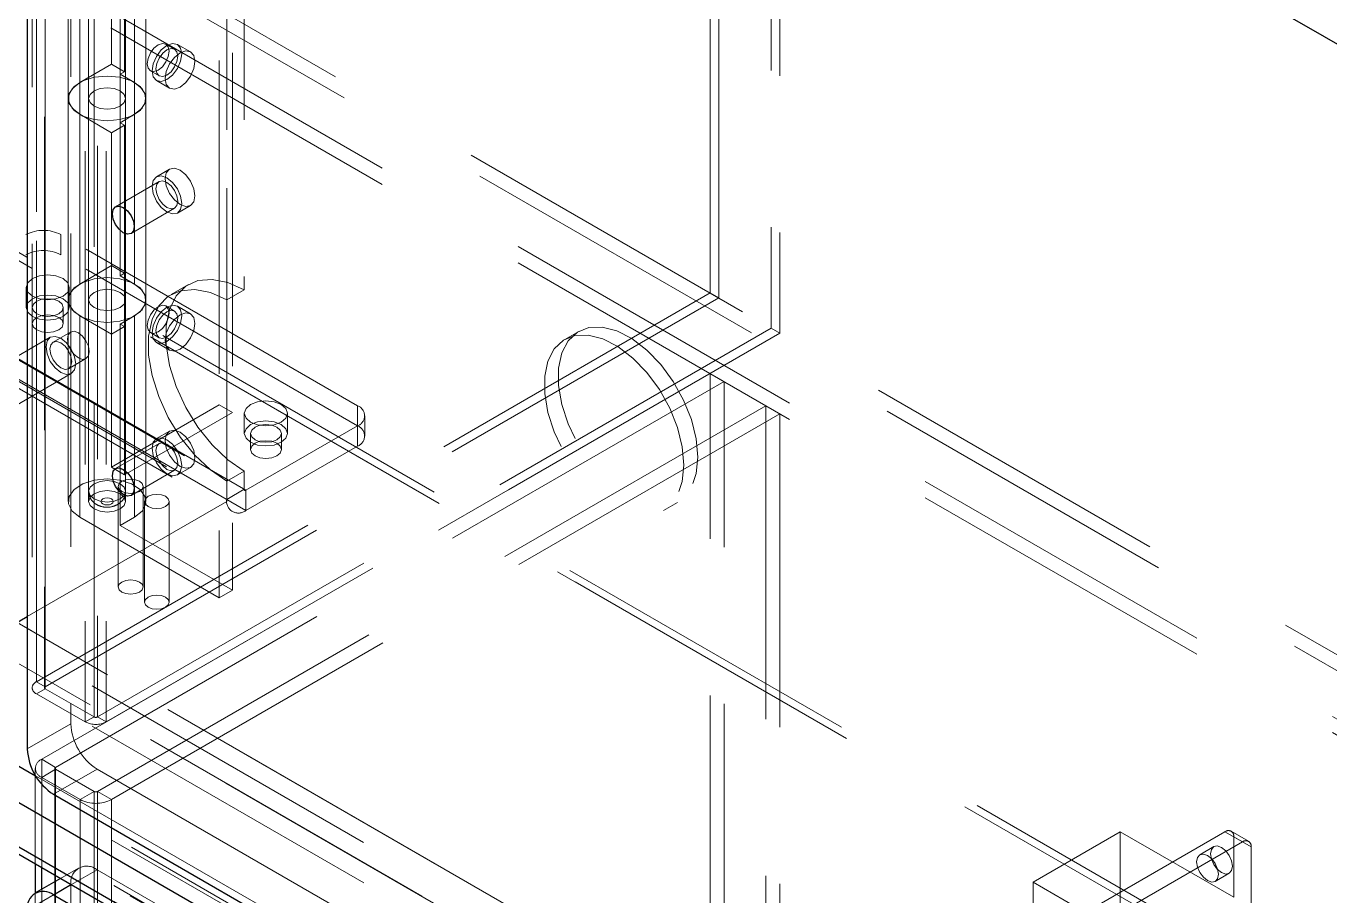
# Model space of a CAD drawing. Header units: millimetres. Extents: x 108 to 5832, y 144 to 4056.
# Drawn here: x 4855.3 to 4961, y 2734.7 to 2805.2 of the extents above; entities that cross this region are included whole.
import ezdxf

# ---------------------------------------------------------------- set-up
doc = ezdxf.new("R2010")
doc.units = ezdxf.units.MM
doc.header["$LTSCALE"] = 20
doc.linetypes.add('HIDDEN', pattern=[1.905, 1.27, -0.635])

msp = doc.modelspace()

# ---------------------------------------------------------------- linework, layer by layer
at = {"color": 1, "linetype": 'HIDDEN', "lineweight": 18}
for p, q in [((5316.36, 2519.71), (4135.49, 3201.41)), ((5317.36, 2519.81), (4136.49, 3201.51)), ((5317.77, 2518.89), (4136.91, 3200.59)), ((5290.9, 2505.01), (4110.04, 3186.71)), ((5289.49, 2502.56), (4108.62, 3184.26)), ((5317.77, 2489.49), (4136.91, 3171.2)), ((5316.36, 2487.05), (4135.49, 3168.75)), ((5344.64, 2472.35), (4180.75, 3144.25)), ((5344.64, 2469.08), (4180.75, 3140.99)), ((4363.46, 3099.54), (5280.16, 2570.34)), ((4364.17, 3097.82), (5280.16, 2569.03)), ((5280.16, 2565.11), (4364.17, 3093.9)), ((5280.16, 2563.81), (4363.46, 3093)), ((5214.25, 2536.05), (4302.79, 3062.23)), ((4302.93, 3062.47), (5214.4, 2536.3)), ((4302.79, 3058.63), (5214.25, 2532.46)), ((5214.4, 2531.07), (4302.23, 3057.65)), ((4302.83, 3058.54), (5214.3, 2532.37)), ((5214.4, 2532.38), (4302.93, 3058.55)), ((4910.76, 2783.59), (4910.76, 2906.07)), ((4911.47, 2783.18), (4911.47, 2905.66)), ((4915.71, 2903.21), (4915.71, 2780.73)), ((4916.42, 2902.8), (4916.42, 2780.32)), ((4856.18, 2752.07), (4856.18, 2874.55)), ((4856.82, 2874.06), (4856.82, 2751.58)), ((4856.88, 2751.66), (4856.88, 2874.15)), ((4856.88, 2873.98), (4856.88, 2751.5)), ((4860.84, 2749.22), (4860.84, 2871.7)), ((4861.12, 2871.7), (4861.12, 2749.22)), ((4860.13, 2871.29), (4860.13, 2748.81)), ((4861.83, 2871.29), (4861.83, 2748.81)), ((4858.97, 2864.61), (4858.97, 2748.67)), ((4855.82, 2863.76), (4855.82, 2751.58)), ((4856.18, 2864.02), (4856.18, 2751.09)), ((4860.4, 2847.53), (4860.4, 2767.51)), ((4863.4, 2767.51), (4863.4, 2847.53)), ((4872.05, 2841.14), (4872.05, 2759.49)), ((4870.99, 2840.53), (4870.99, 2758.87)), ((4871.59, 2766.69), (4871.59, 2823.84)), ((4873, 2823.03), (4873, 2783.83)), ((4871.59, 2822.21), (4871.59, 2783.02)), ((4858.75, 2815.68), (4858.75, 2799.35)), ((4860.4, 2815.68), (4860.4, 2799.35)), ((4863.4, 2799.35), (4863.4, 2815.68)), ((4865.05, 2799.35), (4865.05, 2815.68)), ((4859.68, 2798.07), (4859.68, 2814.4)), ((4862.96, 2797.39), (4862.96, 2813.72)), ((4863.32, 2813.52), (4863.32, 2801.52)), ((4864.13, 2814.4), (4864.13, 2798.07)), ((4862.26, 2812.91), (4862.26, 2802.13)), ((4867.37, 2803.35), (4866.66, 2803.76)), ((4868.66, 2803.13), (4867.6, 2803.74)), ((4862.26, 2802.13), (4859.68, 2800.64)), ((4862.26, 2802.13), (4863.32, 2801.52)), ((4863.32, 2801.52), (4862.96, 2801.31)), ((4862.96, 2801.31), (4864.13, 2800.64)), ((4865.41, 2801.6), (4866.12, 2801.19)), ((4859.68, 2800.64), (4859.68, 2784.31)), ((4864.13, 2784.31), (4864.13, 2800.64)), ((4865.9, 2800.8), (4866.96, 2800.19)), ((4858.75, 2799.35), (4858.75, 2783.02)), ((4860.4, 2799.35), (4860.4, 2783.02)), ((4863.4, 2783.02), (4863.4, 2799.35)), ((4865.05, 2783.02), (4865.05, 2799.35)), ((4862.26, 2796.58), (4859.68, 2798.07)), ((4862.96, 2797.39), (4864.13, 2798.07)), ((4862.26, 2796.58), (4863.32, 2797.19)), ((4863.32, 2797.19), (4862.96, 2797.39)), ((4862.96, 2797.39), (4862.96, 2784.98)), ((4863.32, 2780.86), (4863.32, 2797.19)), ((4862.26, 2780.25), (4862.26, 2796.58)), ((4866.96, 2793.62), (4865.9, 2793.01)), ((4866.12, 2792.62), (4862.59, 2790.58)), ((4863.84, 2788.41), (4867.37, 2790.45)), ((4867.6, 2790.06), (4868.66, 2790.67)), ((4882.2, 2774.44), (4858.15, 2788.32)), ((4858.15, 2786.69), (4858.15, 2788.32)), ((4882.2, 2772.81), (4858.15, 2786.69)), ((4859.68, 2784.31), (4862.26, 2785.8)), ((4862.26, 2785.8), (4863.32, 2785.18)), ((4862.96, 2784.98), (4863.32, 2785.18)), ((4862.96, 2784.98), (4864.13, 2784.31)), ((4855.34, 2784.04), (4855.34, 2782.4)), ((4858.84, 2782.4), (4858.84, 2784.04)), ((4868.5, 2784.28), (4867.09, 2783.46)), ((4873, 2767.67), (4846.13, 2783.18)), ((4846.18, 2783.09), (4873.05, 2767.58)), ((4873.15, 2767.59), (4846.28, 2783.1)), ((4856.18, 2752.07), (4910.76, 2783.59)), ((4856.88, 2751.66), (4911.47, 2783.18)), ((4858.75, 2783.02), (4858.75, 2766.69)), ((4860.4, 2783.02), (4860.4, 2766.69)), ((4863.4, 2766.69), (4863.4, 2783.02)), ((4865.05, 2766.69), (4865.05, 2783.02)), ((4871.59, 2783.02), (4873, 2783.83)), ((4910.76, 2783.59), (4911.47, 2783.18)), ((4871.59, 2766.85), (4844.72, 2782.36)), ((4844.72, 2782.2), (4871.59, 2766.69)), ((4855.84, 2782.4), (4855.84, 2781.1)), ((4858.34, 2781.1), (4858.34, 2782.4)), ((4867.37, 2782.12), (4866.66, 2782.53)), ((4868.66, 2781.9), (4867.6, 2782.51)), ((4845.18, 2781.35), (4872.05, 2765.84)), ((4873.15, 2765.95), (4846.28, 2781.46)), ((4859.68, 2765.4), (4859.68, 2781.74)), ((4859.68, 2781.74), (4862.26, 2780.25)), ((4862.26, 2780.25), (4863.32, 2780.86)), ((4864.13, 2781.74), (4862.96, 2781.06)), ((4862.96, 2781.06), (4863.32, 2780.86)), ((4862.96, 2764.73), (4862.96, 2781.06)), ((4863.32, 2780.86), (4863.32, 2768.85)), ((4864.13, 2781.74), (4864.13, 2765.4)), ((4857.3, 2780), (4842.03, 2771.18)), ((4858.94, 2780.42), (4857.53, 2779.61)), ((4915.71, 2780.73), (4861.12, 2749.22)), ((4916.42, 2780.32), (4861.83, 2748.81)), ((4862.26, 2780.25), (4862.26, 2769.47)), ((4865.41, 2780.37), (4866.12, 2779.96)), ((4900.12, 2780.47), (4898.99, 2779.82)), ((4916.42, 2780.32), (4915.71, 2780.73)), ((4865.9, 2779.57), (4866.96, 2778.96)), ((4858.78, 2777.44), (4860.19, 2778.26)), ((4843.73, 2768.24), (4859, 2777.05)), ((4910.76, 2777.05), (4856.6, 2745.79)), ((4910.76, 2777.05), (4911.9, 2776.4)), ((4910.76, 2649.35), (4910.76, 2777.05)), ((4911.9, 2776.4), (4857.73, 2745.13)), ((4911.9, 2648.69), (4911.9, 2776.4)), ((4861.12, 2743.17), (4915.29, 2774.44)), ((4862.26, 2769.47), (4870.99, 2774.51)), ((4870.99, 2774.51), (4872.05, 2773.89)), ((4882.2, 2774.44), (4882.2, 2772.81)), ((4916.42, 2773.79), (4915.29, 2774.44)), ((4915.29, 2774.44), (4915.29, 2646.73)), ((4862.26, 2742.52), (4916.42, 2773.79)), ((4863.32, 2768.85), (4872.05, 2773.89)), ((4873.02, 2773.83), (4873.02, 2772.2)), ((4876.52, 2772.2), (4876.52, 2773.83)), ((4882.78, 2771.99), (4882.78, 2773.63)), ((4916.42, 2773.79), (4916.42, 2646.08)), ((4866.96, 2772.39), (4865.9, 2771.78)), ((4873.15, 2767.59), (4882.2, 2772.81)), ((4882.2, 2771.18), (4882.2, 2772.81)), ((4866.12, 2771.39), (4862.59, 2769.35)), ((4873.52, 2772.2), (4873.52, 2770.89)), ((4876.02, 2770.89), (4876.02, 2772.2)), ((4873.15, 2765.95), (4882.2, 2771.18)), ((4863.32, 2768.85), (4862.26, 2769.47)), ((4863.84, 2767.18), (4867.37, 2769.22)), ((4867.6, 2768.83), (4868.66, 2769.44)), ((4873, 2769.14), (4871.59, 2768.32)), ((4873, 2769.14), (4873, 2767.67)), ((4871.59, 2768.32), (4871.59, 2766.85)), ((4862.81, 2767.91), (4862.81, 2759.75)), ((4864.81, 2759.75), (4864.81, 2767.91)), ((4871.59, 2766.85), (4873, 2767.67)), ((4873.15, 2767.59), (4873.15, 2765.95)), ((4855.43, 2757.36), (4871.59, 2766.69)), ((4864.93, 2766.69), (4864.93, 2758.52)), ((4866.93, 2758.52), (4866.93, 2766.69)), ((4906.99, 2765.96), (4908.12, 2766.61)), ((4870.99, 2758.87), (4859.68, 2765.4)), ((4862.96, 2764.73), (4864.13, 2765.4)), ((4872.05, 2759.49), (4862.96, 2764.73)), ((4870.99, 2758.87), (4872.05, 2759.49)), ((4856.88, 2751.66), (4856.18, 2752.07)), ((4856.88, 2751.5), (4856.18, 2751.09)), ((4856.88, 2751.5), (4860.84, 2749.22)), ((4856.18, 2751.09), (4860.13, 2748.81)), ((4860.84, 2749.22), (4860.13, 2748.81)), ((4861.12, 2749.22), (4861.83, 2748.81)), ((4858.97, 2748.67), (4855.43, 2746.62)), ((4856.07, 2745.05), (4856.07, 2737.32)), ((4857.73, 2745.13), (4856.6, 2745.79)), ((4856.6, 2618.08), (4856.6, 2745.79)), ((4857.73, 2744.97), (4856.6, 2744.32)), ((4857.55, 2742.95), (4861.09, 2744.99)), ((4857.67, 2745.05), (4857.67, 2617.34)), ((4857.73, 2617.43), (4857.73, 2745.13)), ((4860.84, 2743.17), (4857.73, 2744.97)), ((4857.73, 2744.97), (4857.73, 2617.26)), ((4861.09, 2744.99), (5033.62, 2645.39)), ((4856.11, 2744.44), (5031.53, 2643.17)), ((4859.71, 2742.52), (4856.6, 2744.32)), ((4856.6, 2737.01), (4856.6, 2744.32)), ((4860.84, 2743.17), (4859.71, 2742.52)), ((4860.84, 2615.47), (4860.84, 2743.17)), ((4861.12, 2743.17), (4862.26, 2742.52)), ((4861.12, 2743.17), (4861.12, 2615.47)), ((4859.71, 2614.81), (4859.71, 2742.52)), ((4862.26, 2742.52), (4862.26, 2700.22)), ((4952.48, 2739.91), (4936.93, 2730.93)), ((4944, 2739.9), (4936.93, 2735.82)), ((4944, 2739.9), (4953.19, 2734.6)), ((4944, 2739.9), (4944, 2719.49)), ((4953.9, 2739.09), (4952.48, 2739.91)), ((4954.4, 2739.14), (4952.98, 2739.96)), ((4938.34, 2730.11), (4953.9, 2739.09)), ((4951.58, 2738.7), (4950.44, 2738.05)), ((4953.19, 2739.5), (4954.6, 2738.68)), ((4953.19, 2734.6), (4953.19, 2739.5)), ((4954.6, 2738.68), (4954.6, 2714.18)), ((4859.59, 2736.97), (4858.13, 2736.13)), ((4861.09, 2736.83), (4859.01, 2735.62)), ((5033.62, 2637.22), (4861.09, 2736.83)), ((4951.69, 2735.88), (4952.83, 2736.54)), ((4855.43, 2733.56), (4858.97, 2735.6)), ((4858.97, 2735.6), (4858.97, 2619.65)), ((4943.29, 2732.15), (4936.93, 2735.82)), ((4936.93, 2733.37), (4936.93, 2735.82)), ((4856.07, 2734.94), (4856.07, 2617.34)), ((4856.6, 2616.61), (4856.6, 2735.25))]:
    msp.add_line(p, q, dxfattribs=at)
at = {"color": 7, "linetype": 'Continuous', "lineweight": 25}
for p, q in [((4300.95, 3061.98), (5213.12, 2535.4)), ((4300.95, 3058.39), (5213.12, 2531.81)), ((4301.33, 3057.56), (5213.5, 2530.98)), ((5030.09, 2764.2), (4857.55, 2863.8)), ((4855.43, 2862.57), (4855.43, 2746.62)), ((4853.91, 2756.48), (4855.43, 2757.36)), ((4857.55, 2742.95), (5030.09, 2643.35)), ((4856.07, 2737.32), (4856.07, 2734.94)), ((4858.13, 2736.13), (4856.05, 2734.93)), ((5030.09, 2635.18), (4857.55, 2734.78))]:
    msp.add_line(p, q, dxfattribs=at)
at = {"color": 8, "linetype": 'Continuous', "lineweight": 25}
for p, q in [((4849.1, 2748.49), (4856.11, 2744.44)), ((4856.6, 2735.25), (4856.6, 2737.01)), ((4859.01, 2735.62), (4857.55, 2734.78))]:
    msp.add_line(p, q, dxfattribs=at)
at = {"color": 1, "linetype": 'HIDDEN', "lineweight": 18, "flags": 128}
for points in [[(4866.04, 2803.7), (4865.7, 2803.43), (4865.41, 2803.04), (4865.22, 2802.6), (4865.16, 2802.17), (4865.22, 2801.82), (4865.41, 2801.6), (4865.7, 2801.54), (4866.04, 2801.66), (4866.38, 2801.93), (4866.66, 2802.32), (4866.86, 2802.76), (4866.92, 2803.19), (4866.86, 2803.54), (4866.66, 2803.76), (4866.38, 2803.82), (4866.04, 2803.7)], [(4865.54, 2801.58), (4865.64, 2802.16), (4865.9, 2802.76), (4866.29, 2803.29), (4866.75, 2803.66), (4867.21, 2803.82), (4867.6, 2803.74), (4867.86, 2803.44), (4867.95, 2802.96), (4867.86, 2802.38), (4867.6, 2801.78), (4867.21, 2801.25), (4866.75, 2800.88), (4866.29, 2800.72), (4865.9, 2800.8), (4865.64, 2801.1), (4865.54, 2801.58)], [(4866.75, 2803.29), (4866.41, 2803.02), (4866.12, 2802.63), (4865.93, 2802.19), (4865.86, 2801.76), (4865.93, 2801.41), (4866.12, 2801.19), (4866.41, 2801.13), (4866.75, 2801.25), (4867.08, 2801.52), (4867.37, 2801.91), (4867.56, 2802.35), (4867.63, 2802.78), (4867.56, 2803.13), (4867.37, 2803.35), (4867.08, 2803.41), (4866.75, 2803.29)], [(4866.6, 2800.96), (4866.7, 2801.55), (4866.96, 2802.15), (4867.35, 2802.67), (4867.81, 2803.05), (4868.27, 2803.21), (4868.66, 2803.13), (4868.92, 2802.83), (4869.01, 2802.35), (4868.92, 2801.77), (4868.66, 2801.17), (4868.27, 2800.64), (4867.81, 2800.27), (4867.35, 2800.11), (4866.96, 2800.19), (4866.7, 2800.49), (4866.6, 2800.96)], [(4864.13, 2798.07), (4864.74, 2798.56), (4865.03, 2799.15), (4864.97, 2799.76), (4864.57, 2800.32), (4863.87, 2800.77), (4862.94, 2801.07), (4861.9, 2801.17), (4860.86, 2801.07), (4859.94, 2800.77), (4859.24, 2800.32), (4858.83, 2799.76), (4858.77, 2799.15), (4859.06, 2798.56), (4859.68, 2798.07)], [(4864.13, 2800.64), (4864.74, 2800.14), (4865.03, 2799.56), (4864.97, 2798.95), (4864.57, 2798.38), (4863.87, 2797.93), (4862.94, 2797.64), (4861.9, 2797.53), (4860.86, 2797.64), (4859.94, 2797.93), (4859.24, 2798.38), (4858.83, 2798.95), (4858.77, 2799.56), (4859.06, 2800.14), (4859.68, 2800.64)], [(4860.84, 2799.96), (4861.33, 2800.15), (4861.9, 2800.22), (4862.48, 2800.15), (4862.96, 2799.96), (4863.29, 2799.68), (4863.4, 2799.35), (4863.29, 2799.02), (4862.96, 2798.74), (4862.48, 2798.55), (4861.9, 2798.49), (4861.33, 2798.55), (4860.84, 2798.74), (4860.52, 2799.02), (4860.4, 2799.35), (4860.52, 2799.68), (4860.84, 2799.96)], [(4862.96, 2799.96), (4862.48, 2800.15), (4861.9, 2800.22), (4861.33, 2800.15), (4860.84, 2799.96), (4860.52, 2799.68), (4860.4, 2799.35), (4860.52, 2799.02), (4860.84, 2798.74), (4861.33, 2798.55), (4861.9, 2798.49), (4862.48, 2798.55), (4862.96, 2798.74), (4863.29, 2799.02), (4863.4, 2799.35), (4863.29, 2799.68), (4862.96, 2799.96)], [(4869.01, 2791.45), (4868.92, 2792.04), (4868.66, 2792.64), (4868.27, 2793.16), (4867.81, 2793.53), (4867.35, 2793.69), (4866.96, 2793.62), (4866.7, 2793.32), (4866.6, 2792.84), (4866.7, 2792.26), (4866.96, 2791.66), (4867.35, 2791.13), (4867.81, 2790.76), (4868.27, 2790.6), (4868.66, 2790.67), (4868.92, 2790.97), (4869.01, 2791.45)], [(4867.95, 2790.84), (4867.86, 2791.42), (4867.6, 2792.03), (4867.21, 2792.55), (4866.75, 2792.92), (4866.29, 2793.08), (4865.9, 2793.01), (4865.64, 2792.71), (4865.54, 2792.23), (4865.64, 2791.64), (4865.9, 2791.04), (4866.29, 2790.52), (4866.75, 2790.15), (4867.21, 2789.99), (4867.6, 2790.06), (4867.86, 2790.36), (4867.95, 2790.84)], [(4865.86, 2792.04), (4865.93, 2792.4), (4866.12, 2792.62), (4866.41, 2792.67), (4866.75, 2792.55), (4867.08, 2792.28), (4867.37, 2791.9), (4867.56, 2791.45), (4867.63, 2791.02), (4867.56, 2790.67), (4867.37, 2790.45), (4867.08, 2790.4), (4866.75, 2790.51), (4866.41, 2790.79), (4866.12, 2791.17), (4865.93, 2791.62), (4865.86, 2792.04)], [(4858.33, 2783.32), (4858.71, 2783.65), (4858.84, 2784.04), (4858.71, 2784.42), (4858.33, 2784.75), (4857.76, 2784.97), (4857.09, 2785.05), (4856.42, 2784.97), (4855.86, 2784.75), (4855.48, 2784.42), (4855.34, 2784.04), (4855.48, 2783.65), (4855.86, 2783.32), (4856.42, 2783.1), (4857.09, 2783.03), (4857.76, 2783.1), (4858.33, 2783.32)], [(4859.68, 2781.74), (4859.06, 2782.23), (4858.77, 2782.82), (4858.83, 2783.43), (4859.24, 2783.99), (4859.94, 2784.44), (4860.86, 2784.74), (4861.9, 2784.84), (4862.94, 2784.74), (4863.87, 2784.44), (4864.57, 2783.99), (4864.97, 2783.43), (4865.03, 2782.82), (4864.74, 2782.23), (4864.13, 2781.74)], [(4859.68, 2784.31), (4859.06, 2783.81), (4858.77, 2783.22), (4858.83, 2782.62), (4859.24, 2782.05), (4859.94, 2781.6), (4860.86, 2781.3), (4861.9, 2781.2), (4862.94, 2781.3), (4863.87, 2781.6), (4864.57, 2782.05), (4864.97, 2782.62), (4865.03, 2783.22), (4864.74, 2783.81), (4864.13, 2784.31)], [(4873, 2769.14), (4871.68, 2770.06), (4870.42, 2771.27), (4869.26, 2772.7), (4868.27, 2774.3), (4867.49, 2775.99), (4866.95, 2777.71), (4866.68, 2779.37), (4866.68, 2780.91), (4866.95, 2782.25), (4867.49, 2783.34), (4868.27, 2784.13), (4869.26, 2784.59), (4870.42, 2784.69), (4871.68, 2784.44), (4873, 2783.83)], [(4858.33, 2781.69), (4858.71, 2782.02), (4858.84, 2782.4), (4858.71, 2782.79), (4858.33, 2783.12), (4857.76, 2783.34), (4857.09, 2783.41), (4856.42, 2783.34), (4855.86, 2783.12), (4855.48, 2782.79), (4855.34, 2782.4), (4855.48, 2782.02), (4855.86, 2781.69), (4856.42, 2781.47), (4857.09, 2781.39), (4857.76, 2781.47), (4858.33, 2781.69)], [(4856.21, 2782.91), (4855.94, 2782.68), (4855.84, 2782.4), (4855.94, 2782.13), (4856.21, 2781.89), (4856.62, 2781.74), (4857.09, 2781.68), (4857.57, 2781.74), (4857.98, 2781.89), (4858.25, 2782.13), (4858.34, 2782.4), (4858.25, 2782.68), (4857.98, 2782.91), (4857.57, 2783.07), (4857.09, 2783.12), (4856.62, 2783.07), (4856.21, 2782.91)], [(4860.84, 2783.63), (4860.52, 2783.35), (4860.4, 2783.02), (4860.52, 2782.69), (4860.84, 2782.41), (4861.33, 2782.22), (4861.9, 2782.16), (4862.48, 2782.22), (4862.96, 2782.41), (4863.29, 2782.69), (4863.4, 2783.02), (4863.29, 2783.35), (4862.96, 2783.63), (4862.48, 2783.82), (4861.9, 2783.89), (4861.33, 2783.82), (4860.84, 2783.63)], [(4862.96, 2783.63), (4863.29, 2783.35), (4863.4, 2783.02), (4863.29, 2782.69), (4862.96, 2782.41), (4862.48, 2782.22), (4861.9, 2782.16), (4861.33, 2782.22), (4860.84, 2782.41), (4860.52, 2782.69), (4860.4, 2783.02), (4860.52, 2783.35), (4860.84, 2783.63), (4861.33, 2783.82), (4861.9, 2783.89), (4862.48, 2783.82), (4862.96, 2783.63)], [(4871.59, 2783.02), (4870.27, 2783.62), (4869, 2783.88), (4867.85, 2783.77), (4866.86, 2783.32), (4866.08, 2782.53), (4865.54, 2781.43), (4865.26, 2780.09), (4865.26, 2778.55), (4865.54, 2776.89), (4866.08, 2775.18), (4866.86, 2773.48), (4867.85, 2771.88), (4869, 2770.45), (4870.27, 2769.24), (4871.59, 2768.32)], [(4856.21, 2781.61), (4855.94, 2781.37), (4855.84, 2781.1), (4855.94, 2780.82), (4856.21, 2780.59), (4856.62, 2780.43), (4857.09, 2780.37), (4857.57, 2780.43), (4857.98, 2780.59), (4858.25, 2780.82), (4858.34, 2781.1), (4858.25, 2781.37), (4857.98, 2781.61), (4857.57, 2781.76), (4857.09, 2781.82), (4856.62, 2781.76), (4856.21, 2781.61)], [(4866.04, 2782.47), (4865.7, 2782.2), (4865.41, 2781.81), (4865.22, 2781.37), (4865.16, 2780.94), (4865.22, 2780.59), (4865.41, 2780.37), (4865.7, 2780.31), (4866.04, 2780.43), (4866.38, 2780.7), (4866.66, 2781.09), (4866.86, 2781.53), (4866.92, 2781.96), (4866.86, 2782.31), (4866.66, 2782.53), (4866.38, 2782.59), (4866.04, 2782.47)], [(4865.54, 2780.35), (4865.64, 2780.93), (4865.9, 2781.53), (4866.29, 2782.06), (4866.75, 2782.43), (4867.21, 2782.59), (4867.6, 2782.51), (4867.86, 2782.21), (4867.95, 2781.73), (4867.86, 2781.15), (4867.6, 2780.55), (4867.21, 2780.02), (4866.75, 2779.65), (4866.29, 2779.49), (4865.9, 2779.57), (4865.64, 2779.87), (4865.54, 2780.35)], [(4866.75, 2782.06), (4866.41, 2781.79), (4866.12, 2781.4), (4865.93, 2780.96), (4865.86, 2780.53), (4865.93, 2780.18), (4866.12, 2779.96), (4866.41, 2779.9), (4866.75, 2780.02), (4867.08, 2780.29), (4867.37, 2780.68), (4867.56, 2781.12), (4867.63, 2781.55), (4867.56, 2781.9), (4867.37, 2782.12), (4867.08, 2782.18), (4866.75, 2782.06)], [(4866.6, 2779.73), (4866.7, 2780.32), (4866.96, 2780.92), (4867.35, 2781.44), (4867.81, 2781.82), (4868.27, 2781.98), (4868.66, 2781.9), (4868.92, 2781.6), (4869.01, 2781.12), (4868.92, 2780.54), (4868.66, 2779.94), (4868.27, 2779.41), (4867.81, 2779.04), (4867.35, 2778.88), (4866.96, 2778.96), (4866.7, 2779.26), (4866.6, 2779.73)], [(4909.77, 2770.28), (4909.64, 2771.76), (4909.25, 2773.32), (4908.62, 2774.9), (4907.78, 2776.41), (4906.77, 2777.78), (4905.63, 2778.96), (4904.42, 2779.89), (4903.2, 2780.52), (4902.02, 2780.82), (4900.94, 2780.78), (4900.01, 2780.41), (4899.27, 2779.71), (4898.76, 2778.72), (4898.49, 2777.49), (4898.49, 2776.08), (4898.76, 2774.55), (4899.27, 2772.97), (4900.01, 2771.42), (4900.94, 2769.97), (4902.02, 2768.68), (4903.2, 2767.62), (4904.42, 2766.84), (4905.63, 2766.37), (4906.77, 2766.24), (4907.78, 2766.45), (4908.62, 2766.99), (4909.25, 2767.84), (4909.64, 2768.95), (4909.77, 2770.28)], [(4858.15, 2777.14), (4858.61, 2776.98), (4859, 2777.05), (4859.27, 2777.35), (4859.36, 2777.83), (4859.27, 2778.42), (4859, 2779.02), (4858.61, 2779.54), (4858.15, 2779.91), (4857.69, 2780.07), (4857.3, 2780), (4857.04, 2779.7), (4856.95, 2779.22), (4857.04, 2778.64), (4857.3, 2778.03), (4857.69, 2777.51), (4858.15, 2777.14)], [(4858.69, 2779.85), (4858.75, 2780.2), (4858.94, 2780.42), (4859.23, 2780.48), (4859.57, 2780.36), (4859.91, 2780.09), (4860.19, 2779.7), (4860.39, 2779.26), (4860.45, 2778.83), (4860.39, 2778.48), (4860.19, 2778.26), (4859.91, 2778.2), (4859.57, 2778.32), (4859.23, 2778.59), (4858.94, 2778.98), (4858.75, 2779.42), (4858.69, 2779.85)], [(4908.64, 2769.62), (4908.51, 2771.1), (4908.12, 2772.67), (4907.49, 2774.24), (4906.65, 2775.75), (4905.64, 2777.13), (4904.5, 2778.31), (4903.29, 2779.24), (4902.07, 2779.86), (4900.89, 2780.17), (4899.81, 2780.13), (4898.88, 2779.75), (4898.14, 2779.06), (4897.62, 2778.07), (4897.36, 2776.84), (4897.36, 2775.43), (4897.62, 2773.9), (4898.14, 2772.32), (4898.88, 2770.77), (4899.81, 2769.31), (4900.89, 2768.03), (4902.07, 2766.97), (4903.29, 2766.19), (4904.5, 2765.72), (4905.64, 2765.59), (4906.65, 2765.8), (4907.49, 2766.34), (4908.12, 2767.18), (4908.51, 2768.3), (4908.64, 2769.62)], [(4859.04, 2778.02), (4858.97, 2778.44), (4858.78, 2778.89), (4858.49, 2779.27), (4858.15, 2779.55), (4857.82, 2779.66), (4857.53, 2779.61), (4857.34, 2779.39), (4857.27, 2779.04), (4857.34, 2778.61), (4857.53, 2778.16), (4857.82, 2777.78), (4858.15, 2777.51), (4858.49, 2777.39), (4858.78, 2777.44), (4858.97, 2777.66), (4859.04, 2778.02)], [(4876.01, 2773.12), (4876.39, 2773.44), (4876.52, 2773.83), (4876.39, 2774.22), (4876.01, 2774.55), (4875.44, 2774.76), (4874.77, 2774.84), (4874.1, 2774.76), (4873.53, 2774.55), (4873.16, 2774.22), (4873.02, 2773.83), (4873.16, 2773.44), (4873.53, 2773.12), (4874.1, 2772.9), (4874.77, 2772.82), (4875.44, 2772.9), (4876.01, 2773.12)], [(4869.01, 2770.22), (4868.92, 2770.81), (4868.66, 2771.41), (4868.27, 2771.93), (4867.81, 2772.3), (4867.35, 2772.46), (4866.96, 2772.39), (4866.7, 2772.09), (4866.6, 2771.61), (4866.7, 2771.03), (4866.96, 2770.43), (4867.35, 2769.9), (4867.81, 2769.53), (4868.27, 2769.37), (4868.66, 2769.44), (4868.92, 2769.74), (4869.01, 2770.22)], [(4876.01, 2771.48), (4876.39, 2771.81), (4876.52, 2772.2), (4876.39, 2772.58), (4876.01, 2772.91), (4875.44, 2773.13), (4874.77, 2773.21), (4874.1, 2773.13), (4873.53, 2772.91), (4873.16, 2772.58), (4873.02, 2772.2), (4873.16, 2771.81), (4873.53, 2771.48), (4874.1, 2771.26), (4874.77, 2771.19), (4875.44, 2771.26), (4876.01, 2771.48)], [(4873.89, 2772.71), (4873.62, 2772.47), (4873.52, 2772.2), (4873.62, 2771.92), (4873.89, 2771.69), (4874.29, 2771.53), (4874.77, 2771.48), (4875.25, 2771.53), (4875.66, 2771.69), (4875.93, 2771.92), (4876.02, 2772.2), (4875.93, 2772.47), (4875.66, 2772.71), (4875.25, 2772.86), (4874.77, 2772.92), (4874.29, 2772.86), (4873.89, 2772.71)], [(4867.95, 2769.61), (4867.86, 2770.19), (4867.6, 2770.8), (4867.21, 2771.32), (4866.75, 2771.69), (4866.29, 2771.85), (4865.9, 2771.78), (4865.64, 2771.48), (4865.54, 2771), (4865.64, 2770.41), (4865.9, 2769.81), (4866.29, 2769.29), (4866.75, 2768.92), (4867.21, 2768.76), (4867.6, 2768.83), (4867.86, 2769.13), (4867.95, 2769.61)], [(4865.86, 2770.81), (4865.93, 2771.17), (4866.12, 2771.39), (4866.41, 2771.44), (4866.75, 2771.32), (4867.08, 2771.05), (4867.37, 2770.67), (4867.56, 2770.22), (4867.63, 2769.79), (4867.56, 2769.44), (4867.37, 2769.22), (4867.08, 2769.17), (4866.75, 2769.28), (4866.41, 2769.56), (4866.12, 2769.94), (4865.93, 2770.39), (4865.86, 2770.81)], [(4873.89, 2771.4), (4873.62, 2771.17), (4873.52, 2770.89), (4873.62, 2770.61), (4873.89, 2770.38), (4874.29, 2770.22), (4874.77, 2770.17), (4875.25, 2770.22), (4875.66, 2770.38), (4875.93, 2770.61), (4876.02, 2770.89), (4875.93, 2771.17), (4875.66, 2771.4), (4875.25, 2771.56), (4874.77, 2771.61), (4874.29, 2771.56), (4873.89, 2771.4)], [(4864.13, 2765.4), (4864.74, 2765.9), (4865.03, 2766.49), (4864.97, 2767.09), (4864.57, 2767.66), (4863.87, 2768.11), (4862.94, 2768.41), (4861.9, 2768.51), (4860.86, 2768.41), (4859.94, 2768.11), (4859.24, 2767.66), (4858.83, 2767.09), (4858.77, 2766.49), (4859.06, 2765.9), (4859.68, 2765.4)], [(4862.96, 2768.12), (4862.48, 2768.31), (4861.9, 2768.37), (4861.33, 2768.31), (4860.84, 2768.12), (4860.52, 2767.84), (4860.4, 2767.51), (4860.52, 2767.18), (4860.84, 2766.89), (4861.33, 2766.71), (4861.9, 2766.64), (4862.48, 2766.71), (4862.96, 2766.89), (4863.29, 2767.18), (4863.4, 2767.51), (4863.29, 2767.84), (4862.96, 2768.12)], [(4863.1, 2767.5), (4862.89, 2767.69), (4862.81, 2767.91), (4862.89, 2768.13), (4863.1, 2768.32), (4863.43, 2768.45), (4863.81, 2768.49), (4864.19, 2768.45), (4864.52, 2768.32), (4864.74, 2768.13), (4864.81, 2767.91), (4864.74, 2767.69), (4864.52, 2767.5), (4864.19, 2767.38), (4863.81, 2767.33), (4863.43, 2767.38), (4863.1, 2767.5)], [(4860.84, 2767.3), (4861.33, 2767.49), (4861.9, 2767.56), (4862.48, 2767.49), (4862.96, 2767.3), (4863.29, 2767.02), (4863.4, 2766.69), (4863.29, 2766.36), (4862.96, 2766.08), (4862.48, 2765.89), (4861.9, 2765.82), (4861.33, 2765.89), (4860.84, 2766.08), (4860.52, 2766.36), (4860.4, 2766.69), (4860.52, 2767.02), (4860.84, 2767.3)], [(4865.23, 2766.28), (4865.01, 2766.47), (4864.93, 2766.69), (4865.01, 2766.91), (4865.23, 2767.1), (4865.55, 2767.22), (4865.93, 2767.26), (4866.32, 2767.22), (4866.64, 2767.1), (4866.86, 2766.91), (4866.93, 2766.69), (4866.86, 2766.47), (4866.64, 2766.28), (4866.32, 2766.15), (4865.93, 2766.11), (4865.55, 2766.15), (4865.23, 2766.28)], [(4862.26, 2766.49), (4862.36, 2766.58), (4862.4, 2766.69), (4862.36, 2766.8), (4862.26, 2766.89), (4862.09, 2766.96), (4861.9, 2766.98), (4861.71, 2766.96), (4861.55, 2766.89), (4861.44, 2766.8), (4861.4, 2766.69), (4861.44, 2766.58), (4861.55, 2766.49), (4861.71, 2766.42), (4861.9, 2766.4), (4862.09, 2766.42), (4862.26, 2766.49)], [(4864.52, 2760.15), (4864.74, 2759.97), (4864.81, 2759.75), (4864.74, 2759.53), (4864.52, 2759.34), (4864.19, 2759.21), (4863.81, 2759.17), (4863.43, 2759.21), (4863.1, 2759.34), (4862.89, 2759.53), (4862.81, 2759.75), (4862.89, 2759.97), (4863.1, 2760.15), (4863.43, 2760.28), (4863.81, 2760.32), (4864.19, 2760.28), (4864.52, 2760.15)], [(4866.64, 2758.93), (4866.86, 2758.74), (4866.93, 2758.52), (4866.86, 2758.3), (4866.64, 2758.11), (4866.32, 2757.99), (4865.93, 2757.94), (4865.55, 2757.99), (4865.23, 2758.11), (4865.01, 2758.3), (4864.93, 2758.52), (4865.01, 2758.74), (4865.23, 2758.93), (4865.55, 2759.06), (4865.93, 2759.1), (4866.32, 2759.06), (4866.64, 2758.93)], [(4953.08, 2737.11), (4953.02, 2737.54), (4952.83, 2737.98), (4952.54, 2738.37), (4952.2, 2738.64), (4951.86, 2738.76), (4951.58, 2738.7), (4951.38, 2738.48), (4951.32, 2738.13), (4951.38, 2737.7), (4951.58, 2737.26), (4951.86, 2736.87), (4952.2, 2736.6), (4952.54, 2736.48), (4952.83, 2736.54), (4953.02, 2736.76), (4953.08, 2737.11)], [(4951.95, 2736.46), (4951.89, 2736.88), (4951.69, 2737.33), (4951.41, 2737.71), (4951.07, 2737.99), (4950.73, 2738.1), (4950.44, 2738.05), (4950.25, 2737.83), (4950.18, 2737.48), (4950.25, 2737.05), (4950.44, 2736.6), (4950.73, 2736.22), (4951.07, 2735.95), (4951.41, 2735.83), (4951.69, 2735.88), (4951.89, 2736.1), (4951.95, 2736.46)]]:
    msp.add_lwpolyline(points, dxfattribs=at)
at = {"color": 7, "linetype": 'Continuous', "lineweight": 25, "flags": 128}
for points in [[(4862.33, 2790), (4862.39, 2790.36), (4862.59, 2790.58), (4862.87, 2790.63), (4863.21, 2790.51), (4863.55, 2790.24), (4863.84, 2789.85), (4864.03, 2789.41), (4864.09, 2788.98), (4864.03, 2788.63), (4863.84, 2788.41), (4863.55, 2788.36), (4863.21, 2788.47), (4862.87, 2788.75), (4862.59, 2789.13), (4862.39, 2789.57), (4862.33, 2790)], [(4862.33, 2768.77), (4862.39, 2769.13), (4862.59, 2769.35), (4862.87, 2769.4), (4863.21, 2769.28), (4863.55, 2769.01), (4863.84, 2768.62), (4864.03, 2768.18), (4864.09, 2767.75), (4864.03, 2767.4), (4863.84, 2767.18), (4863.55, 2767.12), (4863.21, 2767.24), (4862.87, 2767.52), (4862.59, 2767.9), (4862.39, 2768.34), (4862.33, 2768.77)]]:
    msp.add_lwpolyline(points, dxfattribs=at)
at = {"color": 1, "linetype": 'HIDDEN', "lineweight": 18}
for centre, radius, start, end in [((4856.74, 2785.59), 3.07, 62.6107, 117.3898), ((4856.74, 2783.96), 3.07, 62.6107, 117.3898), ((4881.89, 2773.63), 0.873, 290.7843, 69.2142), ((4881.89, 2771.99), 0.873, 290.7843, 69.2142), ((4873.09, 2767.65), 0.0873, 170.7813, 309.2227), ((4872.54, 2766.7), 0.961, 170.7883, 309.2009), ((4856.36, 2751.58), 0.524, 110.7911, 249.2139), ((4856.91, 2751.58), 0.0873, 110.7862, 249.2286), ((4860.98, 2749.49), 0.308, 242.6188, 297.3763), ((4863.57, 2748.87), 4.61, 182.6049, 237.3951), ((4860.98, 2750.45), 1.84, 242.6093, 297.3923), ((4856.88, 2745.05), 0.786, 110.7903, 249.213), ((4857.76, 2745.05), 0.0873, 110.8229, 249.1919), ((4860.98, 2743.45), 0.307, 242.5996, 297.4152), ((4860.98, 2744.98), 2.77, 242.6092, 297.3919), ((4952.76, 2739.57), 0.437, 350.7875, 129.2047), ((4954.17, 2738.75), 0.437, 350.7875, 129.2047), ((4860.26, 2735.81), 1.31, 50.7935, 189.2153)]:
    msp.add_arc(centre, radius, start, end, dxfattribs=at)
at = {"color": 7, "linetype": 'Continuous', "lineweight": 25}
for centre, radius, start, end in [((4860.04, 2746.83), 4.61, 182.6049, 237.3951), ((4856.73, 2733.77), 1.31, 50.7935, 189.2153)]:
    msp.add_arc(centre, radius, start, end, dxfattribs=at)
at = {"color": 1, "linetype": 'HIDDEN', "lineweight": 18}
for points, knots in [([(4860.42, 2767.51), (4860.42, 2767.38), (4860.43, 2767.12), (4860.63, 2766.78), (4860.92, 2766.49), (4861.32, 2766.29), (4861.82, 2766.19), (4862.33, 2766.24), (4862.63, 2766.38), (4862.76, 2766.44)], [0, 0, 0, 0, 0.119279, 0.25169, 0.379153, 0.517052, 0.679491, 0.865795, 1, 1, 1, 1]), ([(4862.76, 2766.44), (4862.9, 2766.55), (4863.17, 2766.74), (4863.38, 2767.14), (4863.38, 2767.4), (4863.39, 2767.51)], [0, 0, 0, 0, 0.419606, 0.753056, 1, 1, 1, 1])]:
    msp.add_open_spline(points, degree=3, knots=knots, dxfattribs=at)

doc.saveas('drawing.dxf')
